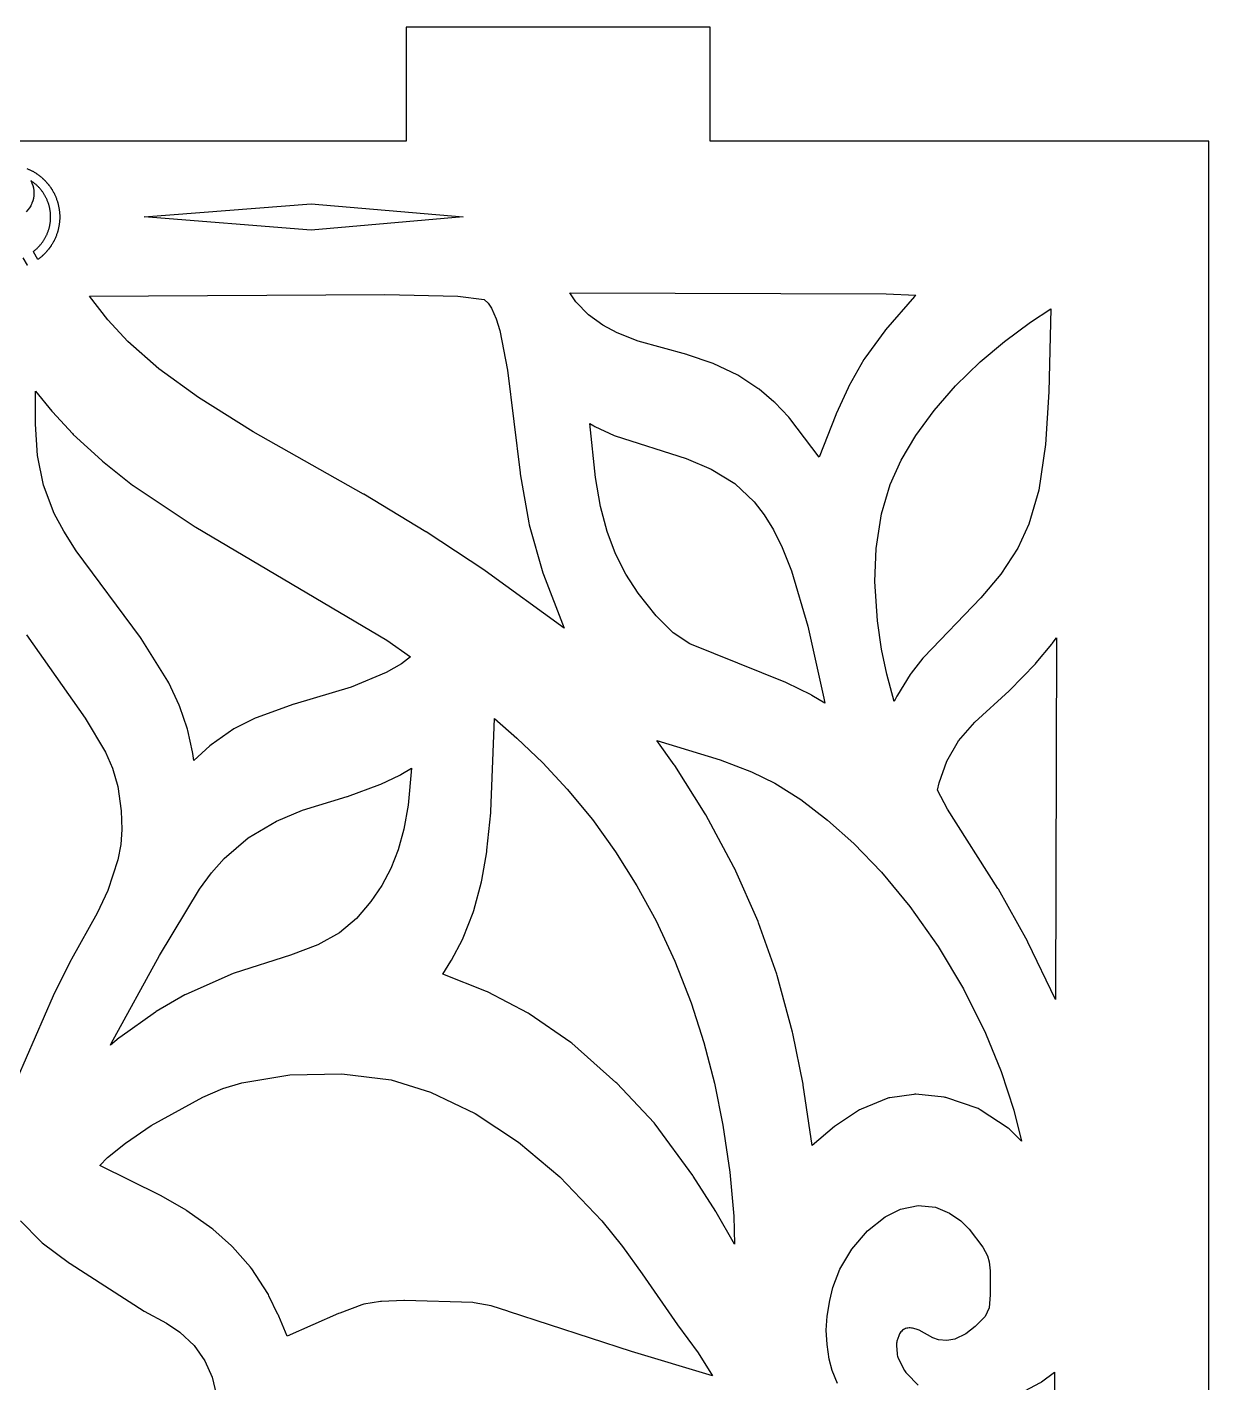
# Model space of a CAD drawing. Header units: millimetres. Extents: x 10 to 410, y 18 to 283.
# Drawn here: x 111.15 to 142.27, y 247.3 to 283 of the extents above; entities that cross this region are included whole.
import ezdxf

# ---------------------------------------------------------------- set-up
doc = ezdxf.new("R2010")
doc.units = ezdxf.units.MM
doc.layers.add('CUT', color=1, linetype='Continuous')
doc.layers.add('ENGRAVE', color=5, linetype='Continuous')

msp = doc.modelspace()

# ---------------------------------------------------------------- linework, layer by layer
at = {"layer": 'CUT'}
for points in [[(92.134, 280), (79, 280), (79, 160), (92.134, 160), (92.134, 157), (100.134, 157), (100.134, 160), (121.134, 160), (121.134, 157), (129.134, 157), (129.134, 160), (142.2679, 160), (142.2679, 280), (129.134, 280), (129.134, 283), (121.134, 283), (121.134, 280), (100.134, 280), (100.134, 283), (92.134, 283)], [(130.3942, 273.4864), (129.8921, 273.8136), (129.8612, 273.8308), (129.2119, 274.1394), (129.186, 274.1498), (128.5357, 274.3724), (128.5222, 274.3766), (127.2364, 274.7326), (126.6893, 274.9504), (126.3067, 275.1528), (125.9298, 275.4197), (125.5965, 275.7631), (125.4424, 276), (133.7685, 275.9719), (134.5507, 275.94), (134.5327, 275.9218), (134.518, 275.9059), (133.7535, 275.0288), (133.733, 275.0028), (133.2092, 274.2812), (133.1847, 274.2428), (132.7855, 273.5402), (132.767, 273.5041), (132.4551, 272.8178), (132.4449, 272.7937), (132.0079, 271.6738), (131.2348, 272.6974), (131.2071, 272.73), (130.8401, 273.1118), (130.8152, 273.1352), (130.4227, 273.4653)], [(123.5954, 275.0148), (123.7994, 273.965), (124.1315, 271.2652), (124.1357, 271.2367), (124.3611, 269.9499), (124.3733, 269.8961), (124.7309, 268.6269), (124.746, 268.5811), (125.2889, 267.1749), (123.2088, 268.6798), (123.1987, 268.6869), (121.6543, 269.7051), (121.6453, 269.7107), (120.0134, 270.6987), (120.0064, 270.7028), (117.102, 272.3428), (115.6613, 273.2427), (114.6151, 274.0015), (113.8014, 274.7207), (113.2773, 275.2947), (112.7899, 275.9146), (120.568, 275.9629), (122.4942, 275.9151), (123.186, 275.8261), (123.2868, 275.7331), (123.3791, 275.5956), (123.5037, 275.314)], [(137.2358, 269.2756), (136.7901, 268.5929), (136.2656, 267.9714), (134.7596, 266.4055), (134.7377, 266.3803), (134.4257, 265.9877), (134.398, 265.9479), (134.0686, 265.4089), (134.0513, 265.3777), (133.9831, 265.2422), (133.7881, 265.9605), (133.6507, 266.6146), (133.5402, 267.361), (133.4745, 268.3973), (133.508, 269.2714), (133.6472, 270.1811), (133.8741, 270.9544), (134.1621, 271.5926), (134.55, 272.2469), (135.0312, 272.9033), (135.5989, 273.5513), (136.2465, 274.1814), (136.8824, 274.7178), (137.5719, 275.2274), (138.1065, 275.5771), (138.0519, 273.3924), (137.9673, 272.0118), (137.7898, 270.81), (137.5304, 269.9142)], [(115.538, 263.6875), (115.5137, 263.8727), (115.5056, 263.9189), (115.3842, 264.4779), (115.3767, 264.5086), (115.3674, 264.5381), (115.1747, 265.0974), (115.1544, 265.1473), (114.8781, 265.7305), (114.8535, 265.7753), (114.1495, 266.9005), (114.1321, 266.9261), (112.4455, 269.2053), (112.1154, 269.7261), (111.8639, 270.1946), (111.5781, 270.9418), (111.4272, 271.7185), (111.375, 272.5461), (111.3727, 273.4156), (111.8039, 272.886), (111.8179, 272.8699), (112.3464, 272.2949), (112.366, 272.2751), (113.1142, 271.5868), (113.1316, 271.572), (113.9282, 270.9417), (113.9467, 270.9281), (115.5757, 269.838), (115.5886, 269.8298), (120.6234, 266.8537), (121.2475, 266.4177), (121.0094, 266.2356), (120.6019, 266.0011), (119.68, 265.6204), (118.1845, 265.1742), (118.172, 265.17), (117.178, 264.8117), (117.1507, 264.8001), (116.6286, 264.538), (116.596, 264.5184), (115.9951, 264.1023), (115.9635, 264.077)], [(126.6331, 272.2356), (128.5, 271.6414), (129.1654, 271.3628), (129.7811, 270.9805), (130.2956, 270.4971), (130.558, 270.1576), (130.8029, 269.7592), (131.0299, 269.3001), (131.2769, 268.6792), (131.7085, 267.2269), (132.1314, 265.3292), (132.1533, 265.1944), (131.8122, 265.4022), (131.7914, 265.4137), (131.1444, 265.7314), (131.1278, 265.7388), (128.5968, 266.7603), (128.1622, 267.0472), (127.7148, 267.4996), (127.2441, 268.0898), (126.9132, 268.5977), (126.6444, 269.1304), (126.427, 269.7136), (126.2522, 270.3759), (126.1148, 271.1382), (125.9685, 272.5602), (126.0711, 272.4964), (126.0993, 272.4809), (126.6044, 272.2468)], [(138.2328, 257.3897), (137.5003, 258.9046), (137.4884, 258.9273), (136.7265, 260.2965), (136.7138, 260.3179), (135.3875, 262.4032), (135.1203, 262.9077), (135.1686, 263.1029), (135.3696, 263.6679), (135.6714, 264.2036), (136.101, 264.6935), (137.005, 265.5199), (137.0194, 265.5339), (137.6997, 266.2366), (137.7161, 266.255), (138.1288, 266.7464), (138.1446, 266.7666), (138.2553, 266.9184)], [(123.2489, 257.603), (122.0936, 258.0602), (122.3078, 258.3997), (122.3239, 258.4275), (122.6116, 258.9694), (122.6336, 259.0173), (122.8961, 259.6844), (122.9145, 259.7406), (123.1134, 260.489), (123.124, 260.5376), (123.2515, 261.2842), (123.2569, 261.3231), (123.3562, 262.3092), (123.3587, 262.3443), (123.4562, 264.789), (124.0465, 264.2769), (124.7315, 263.6242), (125.3744, 262.9336), (126.0352, 262.129), (126.6452, 261.2806), (127.2042, 260.3904), (127.7108, 259.4609), (128.2039, 258.403), (128.6331, 257.3028), (128.9688, 256.2605), (129.2492, 255.1863), (129.4731, 254.0835), (129.6521, 252.8471), (129.7547, 251.6897), (129.7801, 250.9515), (129.293, 251.7934), (129.283, 251.8097), (128.6893, 252.7362), (128.6758, 252.756), (127.6881, 254.1096), (127.6592, 254.1445), (126.6767, 255.188), (126.6554, 255.2086), (125.4907, 256.2405), (125.4627, 256.2627), (124.3721, 257.0172), (124.343, 257.0349), (123.2725, 257.5922)], [(133.8131, 254.7908), (133.115, 254.5088), (133.0917, 254.4979), (133.069, 254.4844), (132.4395, 254.0685), (132.4123, 254.0479), (131.8213, 253.5497), (131.5882, 255.1327), (131.5833, 255.1611), (131.3159, 256.4992), (131.3072, 256.5361), (130.9002, 258.026), (130.8887, 258.0629), (130.4101, 259.4097), (130.3965, 259.444), (129.7741, 260.85), (129.7587, 260.8814), (129.0187, 262.259), (129.0037, 262.2848), (128.2032, 263.5542), (128.1906, 263.573), (127.7313, 264.2174), (129.3959, 263.7085), (130.2241, 263.3872), (130.8388, 263.0855), (131.5239, 262.6565), (132.2268, 262.1196), (132.9177, 261.5023), (133.6457, 260.7473), (134.3933, 259.8451), (135.1391, 258.7896), (135.8067, 257.6707), (136.3864, 256.5037), (136.7988, 255.4955), (137.1344, 254.4766), (137.335, 253.6657), (137.0306, 253.9656), (137.0087, 253.9853), (136.9855, 254.0023), (136.2488, 254.4907), (136.22, 254.5074), (136.19, 254.5199), (135.3456, 254.808), (135.3206, 254.8151), (135.2953, 254.8191), (134.552, 254.896), (134.5251, 254.8971), (134.4982, 254.8949), (133.8676, 254.8056), (133.8401, 254.8001)], [(119.577, 262.7367), (119.59, 262.7411), (120.4416, 263.0569), (120.4598, 263.0644), (120.9671, 263.3002), (120.9933, 263.3142), (121.272, 263.4846), (121.1826, 262.5079), (121.0694, 261.8795), (120.9196, 261.3308), (120.7294, 260.8447), (120.4917, 260.3987), (120.1969, 259.972), (119.8192, 259.5264), (119.3788, 259.1498), (118.8054, 258.8358), (118.0848, 258.5607), (116.5977, 258.0847), (116.5736, 258.0756), (115.3295, 257.526), (115.3042, 257.5132), (114.5493, 257.0749), (114.5269, 257.0605), (113.5915, 256.3896), (113.5773, 256.3789), (113.3422, 256.1876), (113.3653, 256.2367), (114.6357, 258.5525), (115.688, 260.2993), (116.0009, 260.7281), (116.3349, 261.1054), (116.9712, 261.6512), (117.7143, 262.0913), (118.4022, 262.3767)], [(126.8256, 250.8864), (127.3485, 250.1642), (128.2745, 248.8233), (128.816, 248.0847), (129.2005, 247.4837), (127.065, 248.1234), (123.8282, 249.1789), (123.8042, 249.1857), (123.399, 249.3139), (123.3679, 249.3219), (122.9227, 249.4056), (122.8883, 249.4094), (121.086, 249.4637), (121.0709, 249.4637), (120.4805, 249.4408), (120.4536, 249.438), (120.0199, 249.3678), (119.9921, 249.3614), (119.9649, 249.3515), (119.3863, 249.1323), (119.3533, 249.1201), (117.9961, 248.5285), (117.7783, 249.0541), (117.768, 249.0765), (117.7558, 249.0979), (117.518, 249.5902), (117.5029, 249.6211), (117.4859, 249.65), (117.0706, 250.2968), (117.0537, 250.321), (117.0356, 250.3432), (116.5625, 250.8785), (116.5339, 250.9073), (116.0395, 251.3449), (116.0141, 251.365), (115.357, 251.8305), (115.3351, 251.8445), (114.6794, 252.2217), (114.6652, 252.2292), (113.0622, 253.0246), (113.2677, 253.2307), (113.7428, 253.6114), (114.4201, 254.0742), (115.7734, 254.8205), (116.3076, 255.048), (116.8024, 255.2008), (118.0705, 255.4078), (119.4407, 255.4343), (120.7319, 255.2776), (121.7733, 254.9556), (122.9507, 254.3873), (124.0902, 253.6387), (125.1809, 252.7196), (126.2793, 251.563)]]:
    msp.add_lwpolyline(points, close=True, dxfattribs=at)
for points in [[(111.1308, 266.9922), (112.6748, 264.798), (113.2151, 263.9079), (113.3995, 263.4872), (113.5372, 263.0019), (113.6298, 262.3635), (113.6468, 261.8679), (113.6157, 261.4715), (113.5418, 261.0747), (113.2715, 260.2619), (112.9925, 259.6648), (112.3204, 258.4515), (112.3126, 258.4366), (111.8469, 257.5151), (111.8353, 257.4906), (110.8898, 255.3126)], [(132.485, 247.2804), (132.3481, 247.6249), (132.2702, 247.9237), (132.2135, 248.3047), (132.1932, 248.6838), (132.2161, 249.0534), (132.2845, 249.4664), (132.3685, 249.8052), (132.5546, 250.2917), (132.8623, 250.8148), (133.278, 251.3003), (133.7448, 251.6735), (134.1435, 251.8703), (134.6114, 251.9671), (135.0665, 251.9208), (135.4386, 251.769), (135.7341, 251.5624), (135.9555, 251.3466), (136.32, 250.8729), (136.4418, 250.6383), (136.4818, 250.4843), (136.5048, 250.2488), (136.5082, 249.6139), (136.4785, 249.2698), (136.3766, 249.0436), (136.1175, 248.7791), (135.8718, 248.5908), (135.5754, 248.4512), (135.3654, 248.4138), (135.1525, 248.4315), (135.0012, 248.4796), (134.637, 248.6819), (134.6121, 248.6942), (134.5864, 248.7043), (134.5597, 248.712), (134.463, 248.7353), (134.433, 248.741), (134.4026, 248.7437), (134.372, 248.7435), (134.3417, 248.7402), (134.3118, 248.7339), (134.2828, 248.7248), (134.2547, 248.7128), (134.2281, 248.6982), (134.203, 248.681), (134.1799, 248.6614), (134.1589, 248.6396), (134.1401, 248.6158), (134.1239, 248.5904), (134.1103, 248.5635), (134.0996, 248.5355), (134.0542, 248.3963), (134.0468, 248.369), (134.0419, 248.3411), (134.0399, 248.313), (134.0404, 248.2848), (134.0556, 248.0626), (134.059, 248.0329), (134.0656, 248.0038), (134.0751, 247.9753), (134.0873, 247.948), (134.2552, 247.6194), (134.2708, 247.5923), (134.2892, 247.567), (134.3103, 247.5437), (134.6172, 247.2367)], [(110.9796, 251.5624), (111.5136, 251.0196), (111.5497, 250.988), (112.2704, 250.4517), (112.2849, 250.4416), (114.2341, 249.1812), (114.8201, 248.8648), (115.1744, 248.6361), (115.5464, 248.2805), (115.8309, 247.879), (116.0246, 247.4473), (116.1248, 246.9984)], [(137.4425, 247.0932), (137.8196, 247.2965), (137.8398, 247.3084), (137.859, 247.3217), (138.2036, 247.5821), (138.2295, 244.5917)]]:
    msp.add_lwpolyline(points, dxfattribs=at)
at = {"layer": 'ENGRAVE'}
for points in [[(111.1412, 279.278), (111.1592, 279.2707), (111.1597, 279.2705), (111.1605, 279.2702), (111.161, 279.27), (111.1792, 279.2623), (111.1794, 279.2622), (111.1802, 279.2618), (111.1809, 279.2615), (111.1989, 279.2536), (111.2, 279.2531), (111.2007, 279.2527), (111.2185, 279.2445), (111.2187, 279.2445), (111.2195, 279.2441), (111.2202, 279.2437), (111.2381, 279.2352), (111.239, 279.2347), (111.2397, 279.2343), (111.2573, 279.2255), (111.2581, 279.2252), (111.259, 279.2247), (111.2765, 279.2156), (111.2773, 279.2152), (111.278, 279.2148), (111.2781, 279.2147), (111.2955, 279.2054), (111.2977, 279.2041), (111.3143, 279.1949), (111.3158, 279.1941), (111.3163, 279.1937), (111.3331, 279.184), (111.3336, 279.1837), (111.3343, 279.1833), (111.3346, 279.1831), (111.3515, 279.1729), (111.3527, 279.1722), (111.3533, 279.1718), (111.3697, 279.1615), (111.3703, 279.1612), (111.3715, 279.1604), (111.3881, 279.1497), (111.3884, 279.1495), (111.3891, 279.1491), (111.3896, 279.1487), (111.406, 279.1378), (111.4069, 279.1371), (111.4076, 279.1367), (111.4239, 279.1254), (111.4245, 279.125), (111.4254, 279.1244), (111.441, 279.1132), (111.4412, 279.113), (111.4429, 279.1119), (111.4588, 279.1001), (111.4595, 279.0996), (111.4602, 279.0991), (111.4603, 279.099), (111.4759, 279.0871), (111.4765, 279.0866), (111.4775, 279.0858), (111.4929, 279.0736), (111.4933, 279.0734), (111.4939, 279.0728), (111.4944, 279.0725), (111.5094, 279.0602), (111.5099, 279.0599), (111.5111, 279.0589), (111.5261, 279.0463), (111.5266, 279.0458), (111.5277, 279.0449), (111.5426, 279.032), (111.5427, 279.0318), (111.5434, 279.0313), (111.544, 279.0308), (111.5587, 279.0176), (111.5591, 279.0172), (111.5597, 279.0166), (111.56, 279.0164), (111.5743, 279.0031), (111.5748, 279.0027), (111.5759, 279.0017), (111.5902, 278.988), (111.5908, 278.9874), (111.5915, 278.9867), (111.6056, 278.9729), (111.6059, 278.9726), (111.6065, 278.972), (111.6069, 278.9716), (111.6207, 278.9576), (111.6214, 278.9569), (111.622, 278.9562), (111.6221, 278.9562), (111.6356, 278.9419), (111.6362, 278.9414), (111.6369, 278.9406), (111.6503, 278.9261), (111.6506, 278.9258), (111.6511, 278.9252), (111.6516, 278.9247), (111.6647, 278.91), (111.6652, 278.9094), (111.6658, 278.9088), (111.666, 278.9086), (111.6788, 278.8938), (111.6792, 278.8933), (111.6801, 278.8923), (111.6928, 278.8772), (111.693, 278.8769), (111.6935, 278.8763), (111.694, 278.8757), (111.7062, 278.8607), (111.7065, 278.8604), (111.7077, 278.859), (111.7199, 278.8435), (111.7205, 278.8426), (111.721, 278.8419), (111.7329, 278.8263), (111.733, 278.8262), (111.7335, 278.8255), (111.7341, 278.8248), (111.7455, 278.8093), (111.7457, 278.809), (111.7469, 278.8074), (111.7584, 278.7913), (111.7589, 278.7906), (111.7594, 278.7899), (111.7706, 278.7736), (111.7716, 278.7722), (111.7719, 278.7718), (111.7827, 278.7557), (111.783, 278.7551), (111.7835, 278.7544), (111.7837, 278.7541), (111.7944, 278.7375), (111.7948, 278.7369), (111.7952, 278.7362), (111.7953, 278.736), (111.8058, 278.7193), (111.8066, 278.718), (111.8069, 278.7174), (111.817, 278.7008), (111.8178, 278.6994), (111.8181, 278.6989), (111.8278, 278.6821), (111.8284, 278.681), (111.8288, 278.6804), (111.8384, 278.6633), (111.839, 278.6622), (111.8393, 278.6615), (111.8485, 278.6446), (111.8487, 278.6442), (111.8496, 278.6426), (111.8587, 278.6251), (111.8591, 278.6242), (111.8595, 278.6234), (111.8683, 278.6058), (111.8687, 278.605), (111.8691, 278.6041), (111.8777, 278.5863), (111.8781, 278.5855), (111.8784, 278.5848), (111.8785, 278.5846), (111.8867, 278.5667), (111.887, 278.5661), (111.8875, 278.565), (111.8954, 278.5471), (111.8957, 278.5465), (111.8962, 278.5452), (111.9039, 278.5271), (111.9041, 278.5266), (111.9044, 278.5258), (111.9046, 278.5253), (111.912, 278.507), (111.9121, 278.5068), (111.9125, 278.506), (111.9127, 278.5053), (111.9198, 278.4869), (111.92, 278.4865), (111.9203, 278.4857), (111.9205, 278.4852), (111.9273, 278.4667), (111.9281, 278.4647), (111.9281, 278.4644), (111.9345, 278.4463), (111.9349, 278.4453), (111.9351, 278.4445), (111.9413, 278.4258), (111.942, 278.4238), (111.9421, 278.4236), (111.9479, 278.4052), (111.9482, 278.4043), (111.9484, 278.4035), (111.9541, 278.3846), (111.9548, 278.3821), (111.9548, 278.382), (111.9599, 278.3638), (111.9602, 278.3628), (111.9604, 278.362), (111.9604, 278.3619), (111.9655, 278.3429), (111.9657, 278.3421), (111.9659, 278.341), (111.9707, 278.3219), (111.971, 278.321), (111.9711, 278.3202), (111.9711, 278.3201), (111.9756, 278.3009), (111.9758, 278.3002), (111.976, 278.299), (111.9801, 278.2801), (111.9802, 278.2796), (111.9806, 278.2779), (111.9844, 278.2586), (111.9845, 278.2582), (111.9846, 278.2574), (111.9848, 278.2566), (111.9882, 278.2376), (111.9883, 278.2372), (111.9886, 278.2355), (111.9919, 278.216), (111.9919, 278.2157), (111.992, 278.2149), (111.9921, 278.2142), (111.9951, 278.1947), (111.9953, 278.1933), (111.9954, 278.1926), (111.998, 278.1732), (111.998, 278.1729), (111.9981, 278.1721), (111.9982, 278.1714), (112.0005, 278.1519), (112.0007, 278.1502), (112.0007, 278.1497), (112.0028, 278.1304), (112.0028, 278.13), (112.0029, 278.1291), (112.0029, 278.1284), (112.0046, 278.1091), (112.0046, 278.1087), (112.0048, 278.1069), (112.0062, 278.0872), (112.0062, 278.0869), (112.0062, 278.086), (112.0063, 278.0854), (112.0074, 278.0658), (112.0074, 278.0642), (112.0074, 278.0636), (112.0082, 278.0441), (112.0083, 278.0436), (112.0083, 278.0427), (112.0083, 278.0422), (112.0087, 278.0228), (112.0088, 278.0223), (112.0088, 278.0207), (112.0089, 278.001), (112.0089, 278.0004), (112.0089, 277.9996), (112.0089, 277.999), (112.0088, 277.9793), (112.0088, 277.9777), (112.0087, 277.9772), (112.0083, 277.9578), (112.0083, 277.9573), (112.0083, 277.9564), (112.0082, 277.9559), (112.0074, 277.9364), (112.0074, 277.9358), (112.0074, 277.9342), (112.0063, 277.9146), (112.0062, 277.914), (112.0062, 277.9131), (112.0062, 277.9128), (112.0048, 277.8931), (112.0046, 277.8913), (112.0046, 277.8909), (112.0029, 277.8716), (112.0029, 277.8709), (112.0028, 277.87), (112.0028, 277.8696), (112.0007, 277.8503), (112.0007, 277.8498), (112.0005, 277.8481), (111.9982, 277.8286), (111.9981, 277.8279), (111.998, 277.8271), (111.998, 277.8268), (111.9954, 277.8074), (111.9953, 277.8067), (111.9951, 277.8053), (111.9921, 277.7858), (111.992, 277.7851), (111.9919, 277.7843), (111.9919, 277.784), (111.9886, 277.7645), (111.9883, 277.7628), (111.9882, 277.7624), (111.9848, 277.7434), (111.9846, 277.7426), (111.9845, 277.7418), (111.9844, 277.7414), (111.9806, 277.7221), (111.9802, 277.7204), (111.9801, 277.7199), (111.976, 277.701), (111.9758, 277.6998), (111.9756, 277.6991), (111.9711, 277.6799), (111.9711, 277.6798), (111.971, 277.679), (111.9707, 277.6781), (111.9659, 277.659), (111.9657, 277.6579), (111.9655, 277.6571), (111.9604, 277.6381), (111.9604, 277.638), (111.9602, 277.6372), (111.9599, 277.6362), (111.9548, 277.618), (111.9548, 277.6179), (111.9541, 277.6154), (111.9484, 277.5965), (111.9482, 277.5957), (111.9479, 277.5948), (111.9421, 277.5764), (111.942, 277.5762), (111.9413, 277.5742), (111.9351, 277.5555), (111.9349, 277.5547), (111.9345, 277.5537), (111.9281, 277.5356), (111.9281, 277.5353), (111.9273, 277.5333), (111.9205, 277.5148), (111.9203, 277.5143), (111.92, 277.5135), (111.9198, 277.5131), (111.9127, 277.4947), (111.9125, 277.494), (111.9121, 277.4932), (111.912, 277.493), (111.9046, 277.4747), (111.9044, 277.4742), (111.9041, 277.4734), (111.9039, 277.4729), (111.8962, 277.4548), (111.8957, 277.4535), (111.8954, 277.4529), (111.8875, 277.435), (111.887, 277.4339), (111.8867, 277.4333), (111.8785, 277.4154), (111.8784, 277.4152), (111.8781, 277.4145), (111.8777, 277.4137), (111.8691, 277.3959), (111.8687, 277.395), (111.8683, 277.3942), (111.8595, 277.3766), (111.8591, 277.3758), (111.8587, 277.3749), (111.8496, 277.3574), (111.8487, 277.3558), (111.8485, 277.3554), (111.8393, 277.3385), (111.839, 277.3378), (111.8384, 277.3367), (111.8288, 277.3196), (111.8284, 277.319), (111.8278, 277.3179), (111.8181, 277.3011), (111.8178, 277.3006), (111.817, 277.2992), (111.8069, 277.2826), (111.8066, 277.282), (111.8058, 277.2807), (111.7953, 277.264), (111.7952, 277.2638), (111.7948, 277.2631), (111.7944, 277.2625), (111.7837, 277.2459), (111.7835, 277.2456), (111.783, 277.2449), (111.7827, 277.2443), (111.7719, 277.2282), (111.7716, 277.2278), (111.7706, 277.2264), (111.7594, 277.2101), (111.7589, 277.2094), (111.7584, 277.2087), (111.7469, 277.1926), (111.7457, 277.191), (111.7455, 277.1907), (111.7341, 277.1752), (111.7335, 277.1745), (111.733, 277.1738), (111.7329, 277.1737), (111.721, 277.1581), (111.7205, 277.1574), (111.7199, 277.1565), (111.7077, 277.141), (111.7065, 277.1396), (111.7062, 277.1393), (111.694, 277.1243), (111.6935, 277.1237), (111.693, 277.1231), (111.6928, 277.1228), (111.6801, 277.1077), (111.6792, 277.1067), (111.6788, 277.1062), (111.666, 277.0914), (111.6658, 277.0912), (111.6652, 277.0906), (111.6647, 277.09), (111.6516, 277.0753), (111.6511, 277.0748), (111.6506, 277.0742), (111.6503, 277.0739), (111.6369, 277.0594), (111.6362, 277.0586), (111.6356, 277.0581), (111.6221, 277.0438), (111.622, 277.0438), (111.6214, 277.0431), (111.6207, 277.0424), (111.6069, 277.0284), (111.6065, 277.028), (111.6059, 277.0274), (111.6056, 277.0271), (111.5915, 277.0133), (111.5908, 277.0126), (111.5902, 277.012), (111.5759, 276.9983), (111.5748, 276.9973), (111.5743, 276.9969), (111.56, 276.9836), (111.5597, 276.9834), (111.5591, 276.9828), (111.5587, 276.9824), (111.544, 276.9692), (111.5434, 276.9687), (111.5427, 276.9682), (111.5426, 276.968), (111.5277, 276.9551), (111.5266, 276.9542), (111.5261, 276.9537), (111.5111, 276.9411), (111.5099, 276.9401), (111.5094, 276.9398), (111.4944, 276.9275), (111.4939, 276.9272), (111.4933, 276.9266), (111.4929, 276.9264), (111.4775, 276.9142), (111.4765, 276.9134), (111.4759, 276.9129), (111.4603, 276.901), (111.4602, 276.9009), (111.4595, 276.9004), (111.4588, 276.8999), (111.4429, 276.8881), (111.4412, 276.887), (111.441, 276.8868), (111.4335, 276.8814), (111.3204, 277.0837), (111.315, 277.0924), (111.3153, 277.0926), (111.3294, 277.1034), (111.3434, 277.1144), (111.3572, 277.1257), (111.3709, 277.1372), (111.3843, 277.1488), (111.3976, 277.1607), (111.4107, 277.1729), (111.4236, 277.1851), (111.4363, 277.1976), (111.4488, 277.2103), (111.4611, 277.2232), (111.4732, 277.2363), (111.4851, 277.2496), (111.4968, 277.2631), (111.5083, 277.2767), (111.5195, 277.2906), (111.5306, 277.3046), (111.5413, 277.3187), (111.5519, 277.333), (111.5623, 277.3476), (111.5725, 277.3622), (111.5823, 277.377), (111.592, 277.392), (111.6015, 277.4071), (111.6106, 277.4224), (111.6196, 277.4378), (111.6283, 277.4533), (111.6368, 277.4691), (111.645, 277.4849), (111.6529, 277.5008), (111.6607, 277.5169), (111.6681, 277.533), (111.6753, 277.5493), (111.6822, 277.5658), (111.689, 277.5823), (111.6954, 277.5989), (111.7016, 277.6157), (111.7075, 277.6325), (111.7131, 277.6493), (111.7185, 277.6664), (111.7236, 277.6834), (111.7284, 277.7006), (111.733, 277.7178), (111.7373, 277.7351), (111.7413, 277.7525), (111.7451, 277.7699), (111.7486, 277.7874), (111.7518, 277.8049), (111.7547, 277.8225), (111.7573, 277.8401), (111.7597, 277.8578), (111.7618, 277.8755), (111.7636, 277.8932), (111.7652, 277.911), (111.7664, 277.9287), (111.7674, 277.9465), (111.7681, 277.9644), (111.7685, 277.9822), (111.7687, 278), (111.7685, 278.0178), (111.7681, 278.0356), (111.7674, 278.0535), (111.7664, 278.0713), (111.7652, 278.089), (111.7636, 278.1068), (111.7618, 278.1245), (111.7597, 278.1422), (111.7573, 278.1599), (111.7547, 278.1775), (111.7518, 278.1951), (111.7486, 278.2126), (111.7451, 278.2301), (111.7413, 278.2475), (111.7373, 278.2649), (111.733, 278.2822), (111.7284, 278.2994), (111.7236, 278.3166), (111.7185, 278.3336), (111.7131, 278.3507), (111.7075, 278.3675), (111.7016, 278.3843), (111.6954, 278.4011), (111.689, 278.4177), (111.6822, 278.4342), (111.6753, 278.4507), (111.6681, 278.467), (111.6607, 278.4831), (111.6529, 278.4992), (111.645, 278.5151), (111.6368, 278.5309), (111.6283, 278.5467), (111.6196, 278.5622), (111.6106, 278.5776), (111.6015, 278.5929), (111.592, 278.608), (111.5823, 278.623), (111.5725, 278.6378), (111.5623, 278.6524), (111.5519, 278.667), (111.5413, 278.6813), (111.5306, 278.6954), (111.5195, 278.7094), (111.5083, 278.7233), (111.4968, 278.7369), (111.4851, 278.7504), (111.4732, 278.7637), (111.4611, 278.7768), (111.4488, 278.7897), (111.4363, 278.8024), (111.4236, 278.8149), (111.4107, 278.8271), (111.3976, 278.8393), (111.3843, 278.8512), (111.3709, 278.8628), (111.3572, 278.8743), (111.3434, 278.8856), (111.3294, 278.8966), (111.3153, 278.9074), (111.3009, 278.918), (111.2864, 278.9284), (111.2717, 278.9385), (111.2569, 278.9484), (111.2454, 278.9558), (111.2476, 278.9517), (111.2739, 278.8961), (111.2765, 278.89), (111.2972, 278.832), (111.2991, 278.8258), (111.3141, 278.766), (111.3153, 278.7597), (111.3244, 278.6987), (111.325, 278.6922), (111.3281, 278.6307), (111.3281, 278.6241), (111.325, 278.5627), (111.3244, 278.5562), (111.3153, 278.4952), (111.3141, 278.4888), (111.2991, 278.4291), (111.2972, 278.4228), (111.2765, 278.3649), (111.2739, 278.3588), (111.2476, 278.3031), (111.2445, 278.2973), (111.2129, 278.2445), (111.2092, 278.2391), (111.1725, 278.1896), (111.1684, 278.1846), (111.1271, 278.139)], [(111.0407, 276.9275), (111.1529, 276.7267), (111.1412, 276.722)]]:
    msp.add_lwpolyline(points, dxfattribs=at)
msp.add_lwpolyline([(114.2339, 278), (118.6339, 278.35), (122.6339, 278), (118.6339, 277.65)], close=True, dxfattribs=at)

doc.saveas('drawing.dxf')
